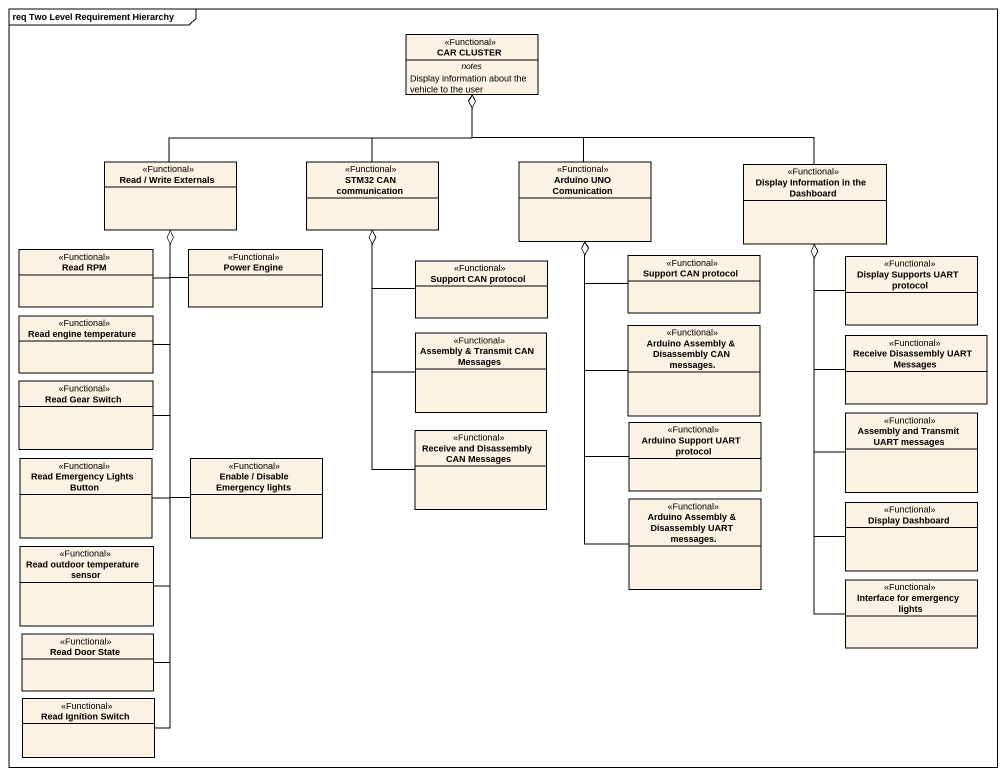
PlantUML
@startuml
mainframe req Two Level Requirement Hierarchy
hide circle
hide empty members
class "CAR CLUSTER" as CAR_CLUSTER <<Functional>> {
  -- notes --
  Display information about the vehicle to the user
}
class "Read / Write Externals" as Read_Write_Externals <<Functional>>
class "STM32 CAN communication" as STM32_CAN_communication <<Functional>>
class "Arduino UNO Comunication" as Arduino_UNO_Comunication <<Functional>>
class "Display Information in the Dashboard" as Display_Information_in_the <<Functional>>
class "Read RPM" as Read_RPM <<Functional>>
class "Power Engine" as Power_Engine <<Functional>>
class "Support CAN protocol" as Support_CAN_protocol <<Functional>>
class "Support CAN protocol" as Support_CAN_protocol_2 <<Functional>>
class "Display Supports UART protocol" as Display_Supports_UART <<Functional>>
class "Read engine temperature" as Read_engine_temperature <<Functional>>
class "Assembly & Transmit CAN Messages" as Assembly_Transmit_CAN <<Functional>>
class "Arduino Assembly & Disassembly CAN messages." as Arduino_Assembly <<Functional>>
class "Receive Disassembly UART Messages" as Receive_Disassembly_UART <<Functional>>
class "Read Gear Switch" as Read_Gear_Switch <<Functional>>
class "Assembly and Transmit UART messages" as Assembly_and_Transmit_UART <<Functional>>
class "Read Emergency Lights Button" as Read_Emergency_Lights_Button <<Functional>>
class "Enable / Disable Emergency lights" as Enable_Disable_Emergency <<Functional>>
class "Receive and Disassembly CAN Messages" as Receive_and_Disassembly_CAN <<Functional>>
class "Arduino Support UART protocol" as Arduino_Support_UART <<Functional>>
class "Arduino Assembly & Disassembly UART messages." as Arduino_Assembly_2 <<Functional>>
class "Display Dashboard" as Display_Dashboard <<Functional>>
class "Read outdoor temperature sensor" as Read_outdoor_temperature <<Functional>>
class "Interface for emergency lights" as Interface_for_emergency <<Functional>>
class "Read Door State" as Read_Door_State <<Functional>>
class "Read Ignition Switch" as Read_Ignition_Switch <<Functional>>
Read_Write_Externals -right-o CAR_CLUSTER
STM32_CAN_communication -up-o CAR_CLUSTER
Arduino_UNO_Comunication -up-o CAR_CLUSTER
Display_Information_in_the -left-o CAR_CLUSTER
Read_RPM -up-o Read_Write_Externals
Power_Engine -up-o Read_Write_Externals
Support_CAN_protocol -up-o STM32_CAN_communication
Support_CAN_protocol_2 -up-o Arduino_UNO_Comunication
Display_Supports_UART -up-o Display_Information_in_the
Read_engine_temperature -up-o Read_Write_Externals
Assembly_Transmit_CAN -up-o STM32_CAN_communication
Arduino_Assembly -up-o Arduino_UNO_Comunication
Receive_Disassembly_UART -up-o Display_Information_in_the
Read_Gear_Switch -up-o Read_Write_Externals
Assembly_and_Transmit_UART -up-o Display_Information_in_the
Read_Emergency_Lights_Button -up-o Read_Write_Externals
Enable_Disable_Emergency -up-o Read_Write_Externals
Receive_and_Disassembly_CAN -up-o STM32_CAN_communication
Arduino_Support_UART -up-o Arduino_UNO_Comunication
Arduino_Assembly_2 -up-o Arduino_UNO_Comunication
Display_Dashboard -up-o Display_Information_in_the
Read_outdoor_temperature -up-o Read_Write_Externals
Interface_for_emergency -up-o Display_Information_in_the
Read_Door_State -up-o Read_Write_Externals
Read_Ignition_Switch -up-o Read_Write_Externals
@enduml
